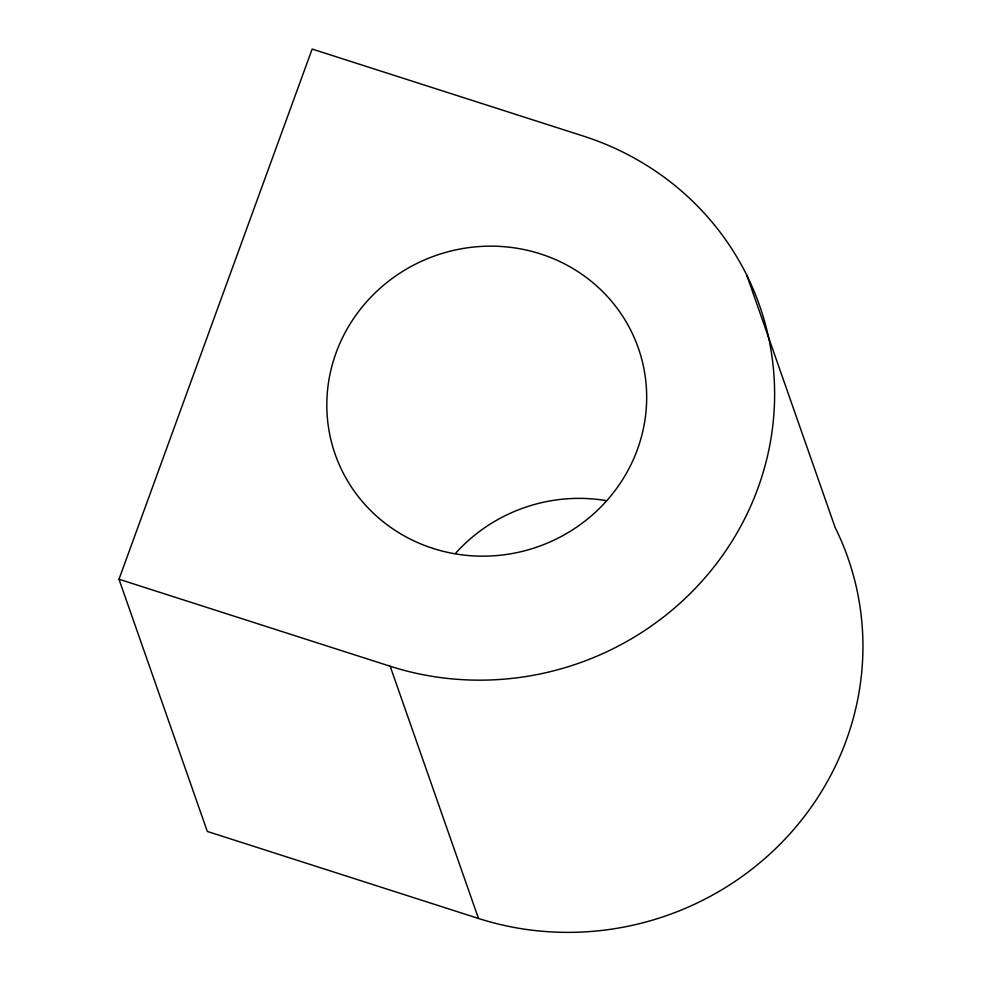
<?xml version="1.0" encoding="UTF-8"?>
<svg xmlns="http://www.w3.org/2000/svg" width="981" height="981" viewBox="0 0 981 981"><rect width="100%" height="100%" fill="white"/><g stroke="black" fill="none" stroke-linecap="round" stroke-linejoin="round"><path stroke-width="1.47" d="M118.983 579.231L312.154 49.05L583.339 136.077A289.088 277.746 -19.3 0 1 757.933 488.182A289.088 277.746 -19.3 0 1 390.168 666.246L118.983 579.231L207.31 831.434L478.495 918.461A289.088 277.746 -19.3 0 0 788.65 835.211A289.088 277.746 -19.3 0 0 835.125 527.459L746.799 275.244M390.168 666.246L478.495 918.461M455.417 553.456A160.602 154.299 -19.3 0 1 605.657 500.531M433.099 548.44A160.602 154.299 -19.3 0 0 644.051 369.396A160.602 154.299 -19.3 0 0 383.105 285.655A160.602 154.299 -19.3 0 0 433.099 548.44"/></g></svg>
